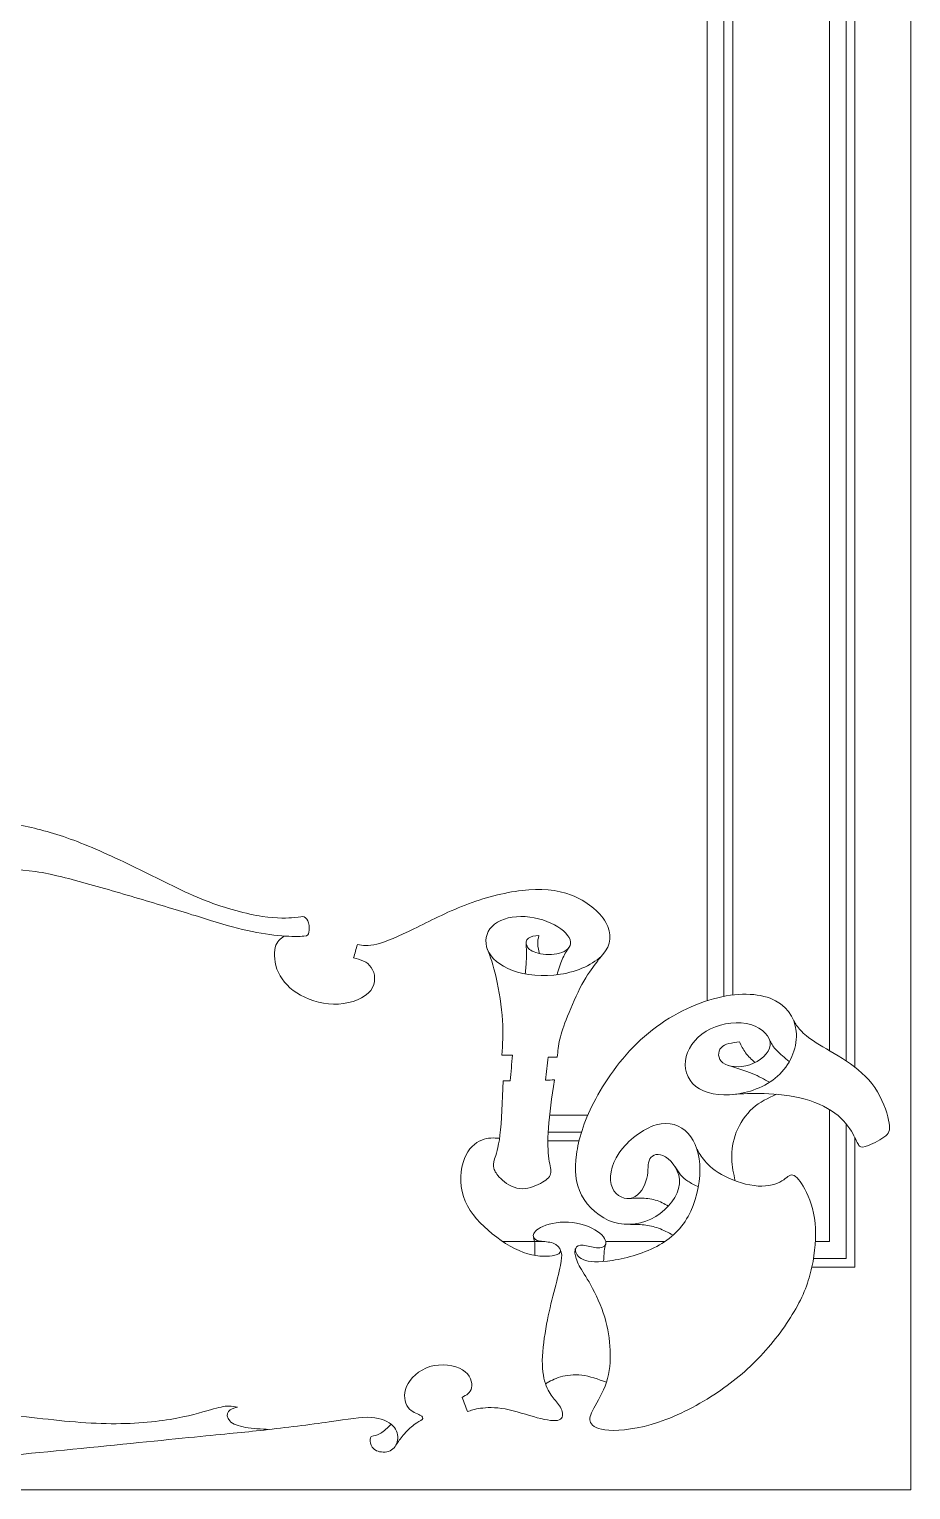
# Model space of a CAD drawing. Header units: millimetres. Extents: x 117 to 292, y -139 to 140.
# Drawn here: x 216.5 to 292.4, y -125.8 to 0 of the extents above; entities that cross this region are included whole.
import ezdxf

# ---------------------------------------------------------------- set-up
doc = ezdxf.new("R2010")
doc.units = ezdxf.units.MM
doc.header["$MEASUREMENT"] = 0
doc.layers.add('Layer 1', color=7, linetype='Continuous')

msp = doc.modelspace()

# ---------------------------------------------------------------- linework, layer by layer
at = {"layer": 'Layer 1', "lineweight": 20}
msp.add_lwpolyline([(117.2805, -125.8159), (292.3821, -125.8159), (292.3821, 139.5085), (117.2805, 139.5085), (117.2805, -125.8159)], close=True, dxfattribs=at)
for points in [[(287.5773, 97.4679), (287.5773, 97.4679), (287.5773, -89.4046), (287.5773, -89.4046)], [(286.8299, -88.8719), (286.8299, -88.8719), (286.8299, 96.7432), (286.8299, 96.7432)], [(285.3708, -87.9749), (285.3708, -87.9749), (285.3708, 95.4429), (285.3708, 95.4429)], [(276.2952, -83.3026), (276.2952, -83.3026), (276.2952, 89.608), (276.2952, 89.608)], [(277.0426, 90.0402), (277.0426, 90.0402), (277.0426, -83.1861), (277.0426, -83.1861)], [(274.8359, -83.6787), (274.8359, -83.6787), (274.8361, 88.7949), (274.8361, 88.7949)], [(277.0426, -89.3386), (277.0426, -89.3386), (277.0426, -89.3732), (277.0426, -89.3732)], [(285.3708, -104.4299), (285.3708, -104.4299), (285.3708, -93.0438), (285.3708, -93.0438)], [(262.8391, -93.5435), (262.8391, -93.5435), (261.2724, -93.5435), (261.2724, -93.5435)], [(264.5581, -93.5435), (264.5581, -93.5435), (262.8391, -93.5435), (262.8391, -93.5435)], [(286.8299, -105.889), (286.8299, -105.889), (286.8299, -94.3059), (286.8299, -94.3059)], [(264.017, -95.0027), (264.017, -95.0027), (261.1442, -95.0027), (261.1442, -95.0027)], [(262.8391, -95.0027), (262.8391, -95.0027), (264.017, -95.0027), (264.017, -95.0027)], [(263.812, -95.7501), (263.812, -95.7501), (261.1211, -95.7501), (261.1211, -95.7501)], [(260.8065, -104.4299), (260.8065, -104.4299), (257.2409, -104.4299), (257.2409, -104.4299)], [(271.1988, -104.4299), (271.1988, -104.4299), (266.1114, -104.4299), (266.1114, -104.4299)], [(285.3708, -104.4299), (285.3708, -104.4299), (284.1653, -104.4299), (284.1653, -104.4299)], [(286.8299, -105.889), (286.8299, -105.889), (283.998, -105.889), (283.998, -105.889)]]:
    msp.add_open_spline(points, degree=3, dxfattribs=at)
for points, knots in [([(211.0365, -72.6761), (211.5781, -72.5333), (212.1197, -72.3902), (213.1069, -72.3385), (213.1069, -72.3385), (214.0942, -72.2868), (215.5273, -72.3262), (217.007, -72.5503), (217.007, -72.5503), (218.4867, -72.7744), (220.0133, -73.1831), (221.6776, -73.6508), (221.6776, -73.6508), (223.342, -74.1186), (225.1445, -74.6456), (226.8482, -75.1577), (226.8482, -75.1577), (228.5519, -75.6698), (230.1573, -76.1672), (231.5557, -76.5955), (231.5557, -76.5955), (232.9542, -77.024), (234.146, -77.3834), (235.244, -77.632), (235.244, -77.632), (236.3421, -77.8807), (237.3467, -78.0187), (238.1986, -78.0876), (238.1986, -78.0876), (239.0505, -78.1565), (239.7498, -78.1565), (240.1166, -78.1148), (240.1166, -78.1148), (240.4834, -78.0729), (240.5181, -77.989), (240.5451, -77.7799), (240.5451, -77.7799), (240.5721, -77.5706), (240.5919, -77.2357), (240.5205, -76.9747), (240.5205, -76.9747), (240.4491, -76.7138), (240.2865, -76.5266), (240.124, -76.4602), (240.124, -76.4602), (239.9615, -76.3936), (239.799, -76.4479), (239.2722, -76.5021), (239.2722, -76.5021), (238.7453, -76.5562), (237.8539, -76.6104), (236.5244, -76.4085), (236.5244, -76.4085), (235.1949, -76.2066), (233.427, -75.7486), (231.5976, -75.0273), (231.5976, -75.0273), (229.7683, -74.3059), (227.8773, -73.3209), (225.9963, -72.3951), (225.9963, -72.3951), (224.1152, -71.4694), (222.2439, -70.6027), (220.5993, -69.97), (220.5993, -69.97), (218.9545, -69.3372), (217.5363, -68.9383), (216.1034, -68.6355), (216.1034, -68.6355), (214.6705, -68.3327), (213.2226, -68.1258), (212.1614, -68.0235), (212.1614, -68.0235), (211.1001, -67.9212), (210.4252, -67.9235), (209.7504, -67.9258)], [0, 0, 0, 0, 0.05, 0.05, 0.05, 0.05, 0.1, 0.1, 0.1, 0.1, 0.15, 0.15, 0.15, 0.15, 0.2, 0.2, 0.2, 0.2, 0.25, 0.25, 0.25, 0.25, 0.3, 0.3, 0.3, 0.3, 0.35, 0.35, 0.35, 0.35, 0.4, 0.4, 0.4, 0.4, 0.45, 0.45, 0.45, 0.45, 0.5, 0.5, 0.5, 0.5, 0.55, 0.55, 0.55, 0.55, 0.6, 0.6, 0.6, 0.6, 0.65, 0.65, 0.65, 0.65, 0.7, 0.7, 0.7, 0.7, 0.75, 0.75, 0.75, 0.75, 0.8, 0.8, 0.8, 0.8, 0.85, 0.85, 0.85, 0.85, 0.9, 0.9, 0.9, 0.9, 1, 1, 1, 1]), ([(238.4112, -78.1036), (238.0955, -78.328), (237.7798, -78.5525), (237.6465, -79.0882), (237.6465, -79.0882), (237.5133, -79.6238), (237.5626, -80.4709), (237.9122, -81.239), (237.9122, -81.239), (238.2618, -82.0072), (238.9118, -82.6967), (239.8326, -83.2013), (239.8326, -83.2013), (240.7535, -83.7061), (241.9453, -84.0262), (243.0975, -83.9598), (243.0975, -83.9598), (244.2498, -83.8932), (245.3626, -83.4402), (245.8649, -82.7927), (245.8649, -82.7927), (246.3672, -82.1452), (246.2588, -81.303), (245.9117, -80.8008), (245.9117, -80.8008), (245.5645, -80.2985), (244.9784, -80.1361), (244.3925, -79.9736), (244.3925, -79.9736), (244.5008, -79.5895), (244.6092, -79.2053), (244.7175, -78.8213), (244.7175, -78.8213), (245.1706, -78.9098), (245.6236, -78.9986), (246.4041, -78.7992), (246.4041, -78.7992), (247.1846, -78.5997), (248.2926, -78.1121), (249.5925, -77.4769), (249.5925, -77.4769), (250.8925, -76.8417), (252.3847, -76.0586), (253.9949, -75.4382), (253.9949, -75.4382), (255.6051, -74.8178), (257.3336, -74.3598), (258.9019, -74.1777), (258.9019, -74.1777), (260.4703, -73.9955), (261.8787, -74.089), (263.154, -74.5838), (263.154, -74.5838), (264.4293, -75.0787), (265.5719, -75.9751), (266.1135, -76.9254), (266.1135, -76.9254), (266.6552, -77.8758), (266.5961, -78.8803), (265.8526, -79.7027), (265.8526, -79.7027), (265.109, -80.525), (263.6809, -81.1653), (262.2012, -81.4016), (262.2012, -81.4016), (260.7215, -81.638), (259.19, -81.4705), (258.0673, -81.0618), (258.0673, -81.0618), (256.9446, -80.6531), (256.2305, -80.0031), (255.9399, -79.2915), (255.9399, -79.2915), (255.6493, -78.58), (255.7825, -77.8068), (256.3167, -77.2676), (256.3167, -77.2676), (256.8509, -76.7284), (257.7867, -76.4231), (258.796, -76.4182), (258.796, -76.4182), (259.8055, -76.4133), (260.8889, -76.7088), (261.6939, -77.1396), (261.6939, -77.1396), (262.499, -77.5705), (263.0261, -78.1368), (263.0778, -78.5996), (263.0778, -78.5996), (263.1295, -79.0625), (262.706, -79.422), (262.1249, -79.5845), (262.1249, -79.5845), (261.5439, -79.7471), (260.8051, -79.7125), (260.2832, -79.5845), (260.2832, -79.5845), (259.7613, -79.4566), (259.4559, -79.2349), (259.3279, -78.9814), (259.3279, -78.9814), (259.1998, -78.7278), (259.2491, -78.4421), (259.4485, -78.2846), (259.4485, -78.2846), (259.6479, -78.127), (259.9976, -78.0973), (260.3472, -78.0679), (260.3472, -78.0679), (260.293, -78.3041), (260.2389, -78.5407), (260.2489, -78.798), (260.2489, -78.798), (260.259, -79.0554), (260.3334, -79.3339), (260.4076, -79.6124)], [0, 0, 0, 0, 0.03333333, 0.03333333, 0.03333333, 0.03333333, 0.06666667, 0.06666667, 0.06666667, 0.06666667, 0.1, 0.1, 0.1, 0.1, 0.13333333, 0.13333333, 0.13333333, 0.13333333, 0.16666667, 0.16666667, 0.16666667, 0.16666667, 0.2, 0.2, 0.2, 0.2, 0.23333333, 0.23333333, 0.23333333, 0.23333333, 0.26666667, 0.26666667, 0.26666667, 0.26666667, 0.3, 0.3, 0.3, 0.3, 0.33333333, 0.33333333, 0.33333333, 0.33333333, 0.36666667, 0.36666667, 0.36666667, 0.36666667, 0.4, 0.4, 0.4, 0.4, 0.43333333, 0.43333333, 0.43333333, 0.43333333, 0.46666667, 0.46666667, 0.46666667, 0.46666667, 0.5, 0.5, 0.5, 0.5, 0.53333333, 0.53333333, 0.53333333, 0.53333333, 0.56666667, 0.56666667, 0.56666667, 0.56666667, 0.6, 0.6, 0.6, 0.6, 0.63333333, 0.63333333, 0.63333333, 0.63333333, 0.66666667, 0.66666667, 0.66666667, 0.66666667, 0.7, 0.7, 0.7, 0.7, 0.73333333, 0.73333333, 0.73333333, 0.73333333, 0.76666667, 0.76666667, 0.76666667, 0.76666667, 0.8, 0.8, 0.8, 0.8, 0.83333333, 0.83333333, 0.83333333, 0.83333333, 0.86666667, 0.86666667, 0.86666667, 0.86666667, 0.9, 0.9, 0.9, 0.9, 0.93333333, 0.93333333, 0.93333333, 0.93333333, 1, 1, 1, 1]), ([(265.7961, -79.7635), (265.6574, -79.935), (265.5187, -80.1067), (265.2303, -80.4878), (265.2303, -80.4878), (264.9418, -80.869), (264.5035, -81.4601), (264.0578, -82.2873), (264.0578, -82.2873), (263.6121, -83.1146), (263.1591, -84.1783), (262.8268, -85.0104), (262.8268, -85.0104), (262.4943, -85.8427), (262.2826, -86.4435), (262.1546, -86.9924), (262.1546, -86.9924), (262.0266, -87.5415), (261.9822, -88.039), (261.9379, -88.5362), (261.9379, -88.5362), (261.672, -88.5362), (261.406, -88.5362), (261.1401, -88.5362), (261.1401, -88.5362), (261.0712, -89.1961), (261.0022, -89.856), (260.9333, -90.5159), (260.9333, -90.5159), (261.1845, -90.511), (261.4356, -90.5059), (261.6868, -90.501), (261.6868, -90.501), (261.4701, -91.9832), (261.2534, -93.4655), (261.1673, -94.6399), (261.1673, -94.6399), (261.0811, -95.8143), (261.1254, -96.681), (261.214, -97.299), (261.214, -97.299), (261.3026, -97.917), (261.4357, -98.2864), (261.3544, -98.5966), (261.3544, -98.5966), (261.2731, -98.9068), (260.9777, -99.1579), (260.4902, -99.4165), (260.4902, -99.4165), (260.0027, -99.675), (259.3231, -99.941), (258.683, -99.8622), (258.683, -99.8622), (258.0428, -99.7834), (257.4421, -99.3598), (257.0679, -99.0028), (257.0679, -99.0028), (256.6935, -98.6458), (256.5458, -98.3553), (256.4769, -98.1141), (256.4769, -98.1141), (256.4079, -97.8728), (256.4178, -97.6806), (256.5311, -97.3139), (256.5311, -97.3139), (256.6443, -96.947), (256.861, -96.4052), (257.0013, -95.253), (257.0013, -95.253), (257.1417, -94.1007), (257.2058, -92.3378), (257.2698, -90.575), (257.2698, -90.575), (257.4766, -90.575), (257.6834, -90.575), (257.8902, -90.575), (257.8902, -90.575), (257.9492, -89.8364), (258.0083, -89.0976), (258.0674, -88.359), (258.0674, -88.359), (257.7621, -88.359), (257.4568, -88.359), (257.1515, -88.359), (257.1515, -88.359), (257.2253, -87.448), (257.2993, -86.5369), (257.2231, -85.3674), (257.2231, -85.3674), (257.1467, -84.198), (256.92, -82.7698), (256.6715, -81.6874), (256.6715, -81.6874), (256.423, -80.6049), (256.1524, -79.868), (255.8818, -79.1312)], [0, 0, 0, 0, 0.04, 0.04, 0.04, 0.04, 0.08, 0.08, 0.08, 0.08, 0.12, 0.12, 0.12, 0.12, 0.16, 0.16, 0.16, 0.16, 0.2, 0.2, 0.2, 0.2, 0.24, 0.24, 0.24, 0.24, 0.28, 0.28, 0.28, 0.28, 0.32, 0.32, 0.32, 0.32, 0.36, 0.36, 0.36, 0.36, 0.4, 0.4, 0.4, 0.4, 0.44, 0.44, 0.44, 0.44, 0.48, 0.48, 0.48, 0.48, 0.52, 0.52, 0.52, 0.52, 0.56, 0.56, 0.56, 0.56, 0.6, 0.6, 0.6, 0.6, 0.64, 0.64, 0.64, 0.64, 0.68, 0.68, 0.68, 0.68, 0.72, 0.72, 0.72, 0.72, 0.76, 0.76, 0.76, 0.76, 0.8, 0.8, 0.8, 0.8, 0.84, 0.84, 0.84, 0.84, 0.88, 0.88, 0.88, 0.88, 0.92, 0.92, 0.92, 0.92, 1, 1, 1, 1]), ([(259.1678, -81.3586), (259.2149, -80.945), (259.2622, -80.5312), (259.2772, -80.0905), (259.2772, -80.0905), (259.2922, -79.6496), (259.2747, -79.1814), (259.2575, -78.7134)], [0, 0, 0, 0, 0.33333333, 0.33333333, 0.33333333, 0.33333333, 1, 1, 1, 1]), ([(261.918, -81.4419), (262.053, -80.9734), (262.188, -80.5048), (262.3554, -80.1164), (262.3554, -80.1164), (262.5229, -79.728), (262.7229, -79.4197), (262.9228, -79.1114)], [0, 0, 0, 0, 0.33333333, 0.33333333, 0.33333333, 0.33333333, 1, 1, 1, 1]), ([(278.9722, -88.9998), (278.6783, -88.737), (278.3843, -88.474), (278.16, -88.1777), (278.16, -88.1777), (277.9355, -87.8813), (277.7806, -87.5513), (277.6257, -87.2214), (277.6257, -87.2214), (276.9955, -87.3001), (276.3651, -87.379), (276.05, -87.7236), (276.05, -87.7236), (275.7349, -88.0684), (275.7349, -88.6789), (276.2076, -89.0335), (276.2076, -89.0335), (276.6802, -89.388), (277.6258, -89.4865), (278.5122, -89.1912), (278.5122, -89.1912), (279.3985, -88.8957), (280.2258, -88.2061), (280.2849, -87.4923), (280.2849, -87.4923), (280.3439, -86.7783), (279.6349, -86.0395), (278.6008, -85.7391), (278.6008, -85.7391), (277.5667, -85.4387), (276.2076, -85.5767), (275.139, -86.0986), (275.139, -86.0986), (274.0705, -86.6206), (273.2924, -87.5267), (273.0461, -88.482), (273.0461, -88.482), (272.7999, -89.4373), (273.0857, -90.4418), (273.8637, -91.0574), (273.8637, -91.0574), (274.6416, -91.6729), (275.9122, -91.8994), (277.2761, -91.7321), (277.2761, -91.7321), (278.6401, -91.5646), (280.0978, -91.0032), (281.0974, -90.0037), (281.0974, -90.0037), (282.0969, -89.004), (282.6387, -87.566), (282.5157, -86.3104), (282.5157, -86.3104), (282.3925, -85.0547), (281.6046, -83.9812), (280.2603, -83.4691), (280.2603, -83.4691), (278.9161, -82.957), (277.0151, -83.0062), (275.0012, -83.6267), (275.0012, -83.6267), (272.9872, -84.2471), (270.8598, -85.4388), (269.1068, -87.0539), (269.1068, -87.0539), (267.3538, -88.669), (265.9749, -90.7078), (265.0788, -92.4461), (265.0788, -92.4461), (264.1825, -94.1843), (263.7689, -95.6222), (263.5917, -96.9221), (263.5917, -96.9221), (263.4144, -98.2222), (263.4734, -99.3843), (264.0199, -100.4282), (264.0199, -100.4282), (264.5666, -101.4721), (265.6008, -102.398), (266.7875, -102.7623), (266.7875, -102.7623), (267.9742, -103.1267), (269.3137, -102.9297), (270.4117, -102.2699), (270.4117, -102.2699), (271.5098, -101.61), (272.3666, -100.4873), (272.4553, -99.4631), (272.4553, -99.4631), (272.544, -98.4389), (271.8644, -97.5131), (271.2588, -97.134), (271.2588, -97.134), (270.6531, -96.7547), (270.1211, -96.9222), (269.9094, -97.3063), (269.9094, -97.3063), (269.6977, -97.6903), (269.8061, -98.2912), (269.6436, -98.9756), (269.6436, -98.9756), (269.4812, -99.66), (269.0477, -100.4283), (268.4272, -100.6498), (268.4272, -100.6498), (267.8068, -100.8715), (266.9992, -100.5464), (266.6792, -99.798), (266.6792, -99.798), (266.359, -99.0495), (266.5265, -97.8774), (267.27, -96.7892), (267.27, -96.7892), (268.0136, -95.7009), (269.3333, -94.6964), (270.4658, -94.3714), (270.4658, -94.3714), (271.5985, -94.0464), (272.544, -94.4009), (273.1989, -95.1198), (273.1989, -95.1198), (273.8538, -95.8387), (274.2182, -96.9222), (274.2231, -98.2271), (274.2231, -98.2271), (274.228, -99.532), (273.8735, -101.0585), (273.2038, -102.26), (273.2038, -102.26), (272.5341, -103.4615), (271.5492, -104.3382), (270.2641, -104.9684), (270.2641, -104.9684), (268.9789, -105.5987), (267.3931, -105.9828), (266.2495, -106.1169), (266.2495, -106.1169), (265.1059, -106.2512), (264.4041, -106.1355), (263.9918, -105.8881), (263.9918, -105.8881), (263.5794, -105.6407), (263.4561, -105.2614), (263.5201, -105.03), (263.5201, -105.03), (263.5842, -104.7986), (263.8354, -104.7147), (264.175, -104.7468), (264.175, -104.7468), (264.5149, -104.7788), (264.9434, -104.9266), (265.3225, -104.9586), (265.3225, -104.9586), (265.7017, -104.9907), (266.0316, -104.9068), (266.1054, -104.6484), (266.1054, -104.6484), (266.1794, -104.3899), (265.9971, -103.9564), (265.4137, -103.5601), (265.4137, -103.5601), (264.8302, -103.1637), (263.8452, -102.8042), (262.89, -102.7501), (262.89, -102.7501), (261.9347, -102.6959), (261.0088, -102.947), (260.4844, -103.2203), (260.4844, -103.2203), (259.96, -103.4937), (259.8368, -103.7891), (259.8737, -103.9984), (259.8737, -103.9984), (259.9107, -104.2077), (260.1077, -104.3308), (260.4375, -104.3874), (260.4375, -104.3874), (260.7675, -104.4441), (261.2305, -104.4341), (261.5825, -104.5645), (261.5825, -104.5645), (261.9346, -104.6951), (262.176, -104.966), (262.203, -105.1875), (262.203, -105.1875), (262.2301, -105.4091), (262.0429, -105.5816), (261.4915, -105.6603), (261.4915, -105.6603), (260.9399, -105.7392), (260.0239, -105.7243), (259.0219, -105.3624), (259.0219, -105.3624), (258.0198, -105.0005), (256.9315, -104.2914), (255.9788, -103.4568), (255.9788, -103.4568), (255.0259, -102.6221), (254.2084, -101.6618), (253.8489, -100.5464), (253.8489, -100.5464), (253.4895, -99.4311), (253.588, -98.1606), (253.935, -97.2792), (253.935, -97.2792), (254.2822, -96.3977), (254.8782, -95.9053), (255.4243, -95.6791), (255.4243, -95.6791), (255.9706, -95.4528), (256.4674, -95.493), (256.9641, -95.533)], [0, 0, 0, 0, 0.01851852, 0.01851852, 0.01851852, 0.01851852, 0.03703704, 0.03703704, 0.03703704, 0.03703704, 0.05555556, 0.05555556, 0.05555556, 0.05555556, 0.07407407, 0.07407407, 0.07407407, 0.07407407, 0.09259259, 0.09259259, 0.09259259, 0.09259259, 0.11111111, 0.11111111, 0.11111111, 0.11111111, 0.12962963, 0.12962963, 0.12962963, 0.12962963, 0.14814815, 0.14814815, 0.14814815, 0.14814815, 0.16666667, 0.16666667, 0.16666667, 0.16666667, 0.18518519, 0.18518519, 0.18518519, 0.18518519, 0.2037037, 0.2037037, 0.2037037, 0.2037037, 0.22222222, 0.22222222, 0.22222222, 0.22222222, 0.24074074, 0.24074074, 0.24074074, 0.24074074, 0.25925926, 0.25925926, 0.25925926, 0.25925926, 0.27777778, 0.27777778, 0.27777778, 0.27777778, 0.2962963, 0.2962963, 0.2962963, 0.2962963, 0.31481481, 0.31481481, 0.31481481, 0.31481481, 0.33333333, 0.33333333, 0.33333333, 0.33333333, 0.35185185, 0.35185185, 0.35185185, 0.35185185, 0.37037037, 0.37037037, 0.37037037, 0.37037037, 0.38888889, 0.38888889, 0.38888889, 0.38888889, 0.40740741, 0.40740741, 0.40740741, 0.40740741, 0.42592593, 0.42592593, 0.42592593, 0.42592593, 0.44444444, 0.44444444, 0.44444444, 0.44444444, 0.46296296, 0.46296296, 0.46296296, 0.46296296, 0.48148148, 0.48148148, 0.48148148, 0.48148148, 0.5, 0.5, 0.5, 0.5, 0.51851852, 0.51851852, 0.51851852, 0.51851852, 0.53703704, 0.53703704, 0.53703704, 0.53703704, 0.55555556, 0.55555556, 0.55555556, 0.55555556, 0.57407407, 0.57407407, 0.57407407, 0.57407407, 0.59259259, 0.59259259, 0.59259259, 0.59259259, 0.61111111, 0.61111111, 0.61111111, 0.61111111, 0.62962963, 0.62962963, 0.62962963, 0.62962963, 0.64814815, 0.64814815, 0.64814815, 0.64814815, 0.66666667, 0.66666667, 0.66666667, 0.66666667, 0.68518519, 0.68518519, 0.68518519, 0.68518519, 0.7037037, 0.7037037, 0.7037037, 0.7037037, 0.72222222, 0.72222222, 0.72222222, 0.72222222, 0.74074074, 0.74074074, 0.74074074, 0.74074074, 0.75925926, 0.75925926, 0.75925926, 0.75925926, 0.77777778, 0.77777778, 0.77777778, 0.77777778, 0.7962963, 0.7962963, 0.7962963, 0.7962963, 0.81481481, 0.81481481, 0.81481481, 0.81481481, 0.83333333, 0.83333333, 0.83333333, 0.83333333, 0.85185185, 0.85185185, 0.85185185, 0.85185185, 0.87037037, 0.87037037, 0.87037037, 0.87037037, 0.88888889, 0.88888889, 0.88888889, 0.88888889, 0.90740741, 0.90740741, 0.90740741, 0.90740741, 0.92592593, 0.92592593, 0.92592593, 0.92592593, 0.94444444, 0.94444444, 0.94444444, 0.94444444, 0.96296296, 0.96296296, 0.96296296, 0.96296296, 1, 1, 1, 1]), ([(277.1124, -91.7503), (277.9012, -91.691), (278.6901, -91.6314), (279.7444, -91.6682), (279.7444, -91.6682), (280.7987, -91.705), (282.1185, -91.8381), (283.2731, -92.1582), (283.2731, -92.1582), (284.4279, -92.4782), (285.4177, -92.9854), (286.1193, -93.5762), (286.1193, -93.5762), (286.821, -94.1672), (287.2347, -94.842), (287.4858, -95.3171), (287.4858, -95.3171), (287.7369, -95.7923), (287.8257, -96.0681), (287.9708, -96.1985), (287.9708, -96.1985), (288.1161, -96.3291), (288.318, -96.3142), (288.7537, -96.1419), (288.7537, -96.1419), (289.1896, -95.9696), (289.8594, -95.6396), (290.2213, -95.3196), (290.2213, -95.3196), (290.5832, -94.9996), (290.6373, -94.6892), (290.4724, -93.9629), (290.4724, -93.9629), (290.3075, -93.2367), (289.9233, -92.0941), (289.2906, -91.161), (289.2906, -91.161), (288.6579, -90.2279), (287.7763, -89.5039), (286.8427, -88.8805), (286.8427, -88.8805), (285.9089, -88.257), (284.9228, -87.7338), (284.2353, -87.3011), (284.2353, -87.3011), (283.5478, -86.8684), (283.1586, -86.5261), (282.8862, -86.2263), (282.8862, -86.2263), (282.6137, -85.9265), (282.4575, -85.669), (282.3015, -85.4116)], [0, 0, 0, 0, 0.07142857, 0.07142857, 0.07142857, 0.07142857, 0.14285714, 0.14285714, 0.14285714, 0.14285714, 0.21428571, 0.21428571, 0.21428571, 0.21428571, 0.28571429, 0.28571429, 0.28571429, 0.28571429, 0.35714286, 0.35714286, 0.35714286, 0.35714286, 0.42857143, 0.42857143, 0.42857143, 0.42857143, 0.5, 0.5, 0.5, 0.5, 0.57142857, 0.57142857, 0.57142857, 0.57142857, 0.64285714, 0.64285714, 0.64285714, 0.64285714, 0.71428571, 0.71428571, 0.71428571, 0.71428571, 0.78571429, 0.78571429, 0.78571429, 0.78571429, 0.85714286, 0.85714286, 0.85714286, 0.85714286, 1, 1, 1, 1]), ([(281.9156, -88.9189), (281.5147, -88.592), (281.1136, -88.2649), (280.8374, -87.9714), (280.8374, -87.9714), (280.5611, -87.6779), (280.4096, -87.4178), (280.2581, -87.1577)], [0, 0, 0, 0, 0.33333333, 0.33333333, 0.33333333, 0.33333333, 1, 1, 1, 1]), ([(280.2274, -90.6998), (279.7687, -90.444), (279.3099, -90.1881), (278.7202, -89.9488), (278.7202, -89.9488), (278.1304, -89.7094), (277.4092, -89.4863), (276.6883, -89.2634)], [0, 0, 0, 0, 0.33333333, 0.33333333, 0.33333333, 0.33333333, 1, 1, 1, 1]), ([(280.8077, -91.7346), (280.0929, -92.0633), (279.3781, -92.3921), (278.7697, -92.9356), (278.7697, -92.9356), (278.1611, -93.4791), (277.6588, -94.2374), (277.3535, -95.0105), (277.3535, -95.0105), (277.0482, -95.7836), (276.9399, -96.5716), (276.958, -97.2708), (276.958, -97.2708), (276.9762, -97.9699), (277.1208, -98.5806), (277.2654, -99.1911)], [0, 0, 0, 0, 0.2, 0.2, 0.2, 0.2, 0.4, 0.4, 0.4, 0.4, 0.6, 0.6, 0.6, 0.6, 1, 1, 1, 1]), ([(287.5773, -95.4951), (287.5773, -95.4951), (287.5773, -106.6364), (287.5773, -106.6364), (287.5773, -106.6364), (287.5773, -106.6364), (283.8553, -106.6364), (283.8553, -106.6364)], [0, 0, 0, 0, 0.33333333, 0.33333333, 0.33333333, 0.33333333, 1, 1, 1, 1]), ([(263.5201, -105.03), (263.4761, -105.1125), (263.432, -105.195), (263.4591, -105.4357), (263.4591, -105.4357), (263.4864, -105.6764), (263.585, -106.0753), (263.8151, -106.511), (263.8151, -106.511), (264.0453, -106.9469), (264.4073, -107.4197), (264.8246, -108.1742), (264.8246, -108.1742), (265.2419, -108.9288), (265.7147, -109.9656), (266.0187, -110.9455), (266.0187, -110.9455), (266.3227, -111.9253), (266.4583, -112.8487), (266.4927, -113.7867), (266.4927, -113.7867), (266.5272, -114.7248), (266.4608, -115.6777), (266.1765, -116.5529), (266.1765, -116.5529), (265.892, -117.4282), (265.3898, -118.2261), (265.0796, -118.7972), (265.0796, -118.7972), (264.7693, -119.3684), (264.6511, -119.7131), (264.8037, -120.0283), (264.8037, -120.0283), (264.9564, -120.3434), (265.3801, -120.6291), (266.3796, -120.6858), (266.3796, -120.6858), (267.3792, -120.7424), (268.955, -120.57), (270.6562, -119.9988), (270.6562, -119.9988), (272.3576, -119.4276), (274.1846, -118.4574), (275.7258, -117.4283), (275.7258, -117.4283), (277.2672, -116.3992), (278.5229, -115.3108), (279.6801, -114.0354), (279.6801, -114.0354), (280.8373, -112.76), (281.896, -111.2975), (282.6198, -109.9607), (282.6198, -109.9607), (283.3437, -108.6237), (283.7328, -107.4123), (283.9617, -106.1419), (283.9617, -106.1419), (284.1907, -104.8714), (284.2597, -103.5418), (284.0874, -102.4019), (284.0874, -102.4019), (283.915, -101.2619), (283.5013, -100.3115), (283.1222, -99.6665), (283.1222, -99.6665), (282.743, -99.0214), (282.3983, -98.6815), (282.1152, -98.6888), (282.1152, -98.6888), (281.832, -98.6963), (281.6104, -99.0509), (281.1082, -99.3094), (281.1082, -99.3094), (280.6059, -99.5679), (279.8228, -99.7305), (278.8848, -99.6099), (278.8848, -99.6099), (277.9468, -99.4891), (276.8534, -99.0854), (276.073, -98.6423), (276.073, -98.6423), (275.2926, -98.1991), (274.8247, -97.7163), (274.5195, -97.3323), (274.5195, -97.3323), (274.2142, -96.9483), (274.0712, -96.6625), (273.9285, -96.377)], [0, 0, 0, 0, 0.04347826, 0.04347826, 0.04347826, 0.04347826, 0.08695652, 0.08695652, 0.08695652, 0.08695652, 0.13043478, 0.13043478, 0.13043478, 0.13043478, 0.17391304, 0.17391304, 0.17391304, 0.17391304, 0.2173913, 0.2173913, 0.2173913, 0.2173913, 0.26086957, 0.26086957, 0.26086957, 0.26086957, 0.30434783, 0.30434783, 0.30434783, 0.30434783, 0.34782609, 0.34782609, 0.34782609, 0.34782609, 0.39130435, 0.39130435, 0.39130435, 0.39130435, 0.43478261, 0.43478261, 0.43478261, 0.43478261, 0.47826087, 0.47826087, 0.47826087, 0.47826087, 0.52173913, 0.52173913, 0.52173913, 0.52173913, 0.56521739, 0.56521739, 0.56521739, 0.56521739, 0.60869565, 0.60869565, 0.60869565, 0.60869565, 0.65217391, 0.65217391, 0.65217391, 0.65217391, 0.69565217, 0.69565217, 0.69565217, 0.69565217, 0.73913043, 0.73913043, 0.73913043, 0.73913043, 0.7826087, 0.7826087, 0.7826087, 0.7826087, 0.82608696, 0.82608696, 0.82608696, 0.82608696, 0.86956522, 0.86956522, 0.86956522, 0.86956522, 0.91304348, 0.91304348, 0.91304348, 0.91304348, 1, 1, 1, 1]), ([(274.0898, -99.7021), (273.7702, -99.5491), (273.4504, -99.396), (273.1896, -99.2297), (273.1896, -99.2297), (272.9289, -99.0634), (272.727, -98.8835), (272.5522, -98.6758), (272.5522, -98.6758), (272.3774, -98.4681), (272.2294, -98.2321), (272.0817, -97.9964)], [0, 0, 0, 0, 0.25, 0.25, 0.25, 0.25, 0.5, 0.5, 0.5, 0.5, 1, 1, 1, 1]), ([(271.511, -101.369), (271.1498, -101.17), (270.7886, -100.971), (270.3802, -100.8531), (270.3802, -100.8531), (269.9718, -100.7351), (269.5163, -100.6981), (269.1258, -100.6889), (269.1258, -100.6889), (268.7353, -100.6797), (268.4097, -100.6983), (268.0842, -100.7168)], [0, 0, 0, 0, 0.25, 0.25, 0.25, 0.25, 0.5, 0.5, 0.5, 0.5, 1, 1, 1, 1]), ([(271.9132, -103.875), (271.4918, -103.6556), (271.0704, -103.436), (270.6567, -103.282), (270.6567, -103.282), (270.2428, -103.1281), (269.8366, -103.0393), (269.4082, -102.9937), (269.4082, -102.9937), (268.9798, -102.9482), (268.529, -102.9454), (268.0784, -102.9428)], [0, 0, 0, 0, 0.25, 0.25, 0.25, 0.25, 0.5, 0.5, 0.5, 0.5, 1, 1, 1, 1]), ([(259.9914, -105.6191), (260.0083, -105.3081), (260.0254, -104.9971), (260.0091, -104.7389), (260.0091, -104.7389), (259.9928, -104.4806), (259.9431, -104.2748), (259.8936, -104.0692)], [0, 0, 0, 0, 0.33333333, 0.33333333, 0.33333333, 0.33333333, 1, 1, 1, 1]), ([(285.3708, -105.889), (285.3708, -105.889), (286.8299, -105.889), (286.8299, -105.889), (286.8299, -105.889), (286.8299, -105.889), (286.8299, -104.4299), (286.8299, -104.4299)], [0, 0, 0, 0, 0.33333333, 0.33333333, 0.33333333, 0.33333333, 1, 1, 1, 1]), ([(262.1914, -105.1298), (262.2355, -105.2034), (262.2798, -105.2772), (262.3031, -105.4543), (262.3031, -105.4543), (262.3264, -105.6314), (262.3288, -105.9122), (262.2119, -106.4919), (262.2119, -106.4919), (262.095, -107.0717), (261.8585, -107.9509), (261.637, -108.82), (261.637, -108.82), (261.4154, -109.6891), (261.2085, -110.5484), (261.019, -111.5578), (261.019, -111.5578), (260.8294, -112.5673), (260.657, -113.727), (260.6459, -114.6711), (260.6459, -114.6711), (260.6349, -115.6154), (260.785, -116.3442), (260.9833, -116.8674), (260.9833, -116.8674), (261.1815, -117.3906), (261.4277, -117.7083), (261.6799, -118.016), (261.6799, -118.016), (261.9323, -118.3238), (262.1909, -118.6218), (262.3201, -118.9554), (262.3201, -118.9554), (262.4493, -119.289), (262.4493, -119.6584), (262.1047, -119.7938), (262.1047, -119.7938), (261.76, -119.9292), (261.0705, -119.8307), (260.2113, -119.6018), (260.2113, -119.6018), (259.352, -119.3728), (258.3228, -119.0132), (257.4438, -118.8507), (257.4438, -118.8507), (256.5649, -118.6881), (255.8361, -118.7228), (255.319, -118.7941), (255.319, -118.7941), (254.802, -118.8655), (254.4966, -118.9739), (254.1913, -119.0822), (254.1913, -119.0822), (254.0387, -118.6735), (253.886, -118.2647), (253.7334, -117.856), (253.7334, -117.856), (254.1026, -117.6591), (254.472, -117.462), (254.5607, -117.0214), (254.5607, -117.0214), (254.6494, -116.5808), (254.4572, -115.8961), (253.7777, -115.48), (253.7777, -115.48), (253.0982, -115.064), (251.931, -114.9162), (250.9709, -115.2042), (250.9709, -115.2042), (250.0107, -115.4923), (249.2572, -116.2163), (248.9519, -116.9203), (248.9519, -116.9203), (248.6466, -117.6245), (248.7895, -118.3091), (249.0922, -118.7153), (249.0922, -118.7153), (249.3951, -119.1215), (249.858, -119.2497), (250.1091, -119.3777), (250.1091, -119.3777), (250.3602, -119.5057), (250.3997, -119.6337), (250.289, -119.7494), (250.289, -119.7494), (250.1781, -119.8651), (249.917, -119.9685), (249.6068, -120.1999), (249.6068, -120.1999), (249.2966, -120.4314), (248.9371, -120.791), (248.6683, -121.1064), (248.6683, -121.1064), (248.3994, -121.422), (248.2211, -121.6938), (248.0429, -121.9654)], [0, 0, 0, 0, 0.04, 0.04, 0.04, 0.04, 0.08, 0.08, 0.08, 0.08, 0.12, 0.12, 0.12, 0.12, 0.16, 0.16, 0.16, 0.16, 0.2, 0.2, 0.2, 0.2, 0.24, 0.24, 0.24, 0.24, 0.28, 0.28, 0.28, 0.28, 0.32, 0.32, 0.32, 0.32, 0.36, 0.36, 0.36, 0.36, 0.4, 0.4, 0.4, 0.4, 0.44, 0.44, 0.44, 0.44, 0.48, 0.48, 0.48, 0.48, 0.52, 0.52, 0.52, 0.52, 0.56, 0.56, 0.56, 0.56, 0.6, 0.6, 0.6, 0.6, 0.64, 0.64, 0.64, 0.64, 0.68, 0.68, 0.68, 0.68, 0.72, 0.72, 0.72, 0.72, 0.76, 0.76, 0.76, 0.76, 0.8, 0.8, 0.8, 0.8, 0.84, 0.84, 0.84, 0.84, 0.88, 0.88, 0.88, 0.88, 0.92, 0.92, 0.92, 0.92, 1, 1, 1, 1]), ([(265.922, -106.1497), (265.9392, -105.8343), (265.9564, -105.5187), (265.9869, -105.2686), (265.9869, -105.2686), (266.0175, -105.0185), (266.0616, -104.8333), (266.1054, -104.6484)], [0, 0, 0, 0, 0.33333333, 0.33333333, 0.33333333, 0.33333333, 1, 1, 1, 1]), ([(286.8299, -106.6364), (286.8299, -106.6364), (287.5773, -106.6364), (287.5773, -106.6364), (287.5773, -106.6364), (287.5773, -106.6364), (287.5773, -105.889), (287.5773, -105.889)], [0, 0, 0, 0, 0.33333333, 0.33333333, 0.33333333, 0.33333333, 1, 1, 1, 1]), ([(266.1765, -116.5529), (265.4539, -116.2901), (264.7312, -116.027), (264.0499, -115.9399), (264.0499, -115.9399), (263.3685, -115.8528), (262.7282, -115.9415), (262.2129, -116.0937), (262.2129, -116.0937), (261.6976, -116.2459), (261.307, -116.4617), (260.9165, -116.6775)], [0, 0, 0, 0, 0.25, 0.25, 0.25, 0.25, 0.5, 0.5, 0.5, 0.5, 1, 1, 1, 1]), ([(204.9874, -118.5426), (205.956, -118.5426), (206.9246, -118.5426), (208.6252, -118.6854), (208.6252, -118.6854), (210.3257, -118.8282), (212.7583, -119.1139), (215.2647, -119.4142), (215.2647, -119.4142), (217.7712, -119.7146), (220.3516, -120.0298), (222.661, -120.1036), (222.661, -120.1036), (224.9705, -120.1776), (227.0092, -120.0101), (228.5862, -119.7503), (228.5862, -119.7503), (230.1631, -119.4906), (231.2786, -119.1384), (232.0553, -118.9193), (232.0553, -118.9193), (232.8321, -118.7002), (233.2705, -118.6139), (233.6041, -118.6004), (233.6041, -118.6004), (233.9376, -118.5869), (234.1665, -118.6462), (234.3954, -118.7052)], [0, 0, 0, 0, 0.125, 0.125, 0.125, 0.125, 0.25, 0.25, 0.25, 0.25, 0.375, 0.375, 0.375, 0.375, 0.5, 0.5, 0.5, 0.5, 0.625, 0.625, 0.625, 0.625, 0.75, 0.75, 0.75, 0.75, 1, 1, 1, 1]), ([(247.638, -120.168), (247.3258, -120.4683), (247.0133, -120.7687), (246.7243, -120.9435), (246.7243, -120.9435), (246.4352, -121.1184), (246.1692, -121.1676), (245.9033, -121.2169), (245.9033, -121.2169), (245.8443, -121.3892), (245.7851, -121.5617), (245.8343, -121.7881), (245.8343, -121.7881), (245.8836, -122.0146), (246.0412, -122.2953), (246.3662, -122.4454), (246.3662, -122.4454), (246.6912, -122.5956), (247.1837, -122.6154), (247.5402, -122.4521), (247.5402, -122.4521), (247.8967, -122.2887), (248.1175, -121.9424), (248.1816, -121.5399), (248.1816, -121.5399), (248.2457, -121.1373), (248.1531, -120.6784), (247.7844, -120.3014), (247.7844, -120.3014), (247.4155, -119.9243), (246.7704, -119.6287), (245.8989, -119.5795), (245.8989, -119.5795), (245.0273, -119.5302), (243.9291, -119.7273), (242.2967, -119.9612), (242.2967, -119.9612), (240.6643, -120.195), (238.4977, -120.466), (236.6806, -120.6678), (236.6806, -120.6678), (234.8636, -120.8697), (233.3961, -121.0028), (230.6977, -121.2711), (230.6977, -121.2711), (227.9991, -121.5395), (224.0695, -121.9433), (220.2114, -122.3248), (220.2114, -122.3248), (216.3532, -122.7065), (212.5663, -123.066), (210.041, -123.2407), (210.041, -123.2407), (207.5155, -123.4156), (206.2514, -123.4056), (204.9874, -123.3958)], [0, 0, 0, 0, 0.06666667, 0.06666667, 0.06666667, 0.06666667, 0.13333333, 0.13333333, 0.13333333, 0.13333333, 0.2, 0.2, 0.2, 0.2, 0.26666667, 0.26666667, 0.26666667, 0.26666667, 0.33333333, 0.33333333, 0.33333333, 0.33333333, 0.4, 0.4, 0.4, 0.4, 0.46666667, 0.46666667, 0.46666667, 0.46666667, 0.53333333, 0.53333333, 0.53333333, 0.53333333, 0.6, 0.6, 0.6, 0.6, 0.66666667, 0.66666667, 0.66666667, 0.66666667, 0.73333333, 0.73333333, 0.73333333, 0.73333333, 0.8, 0.8, 0.8, 0.8, 0.86666667, 0.86666667, 0.86666667, 0.86666667, 1, 1, 1, 1]), ([(234.3954, -118.7052), (234.0803, -118.779), (233.7651, -118.8531), (233.6124, -119.0622), (233.6124, -119.0622), (233.4598, -119.2715), (233.4697, -119.6163), (233.7258, -119.8821), (233.7258, -119.8821), (233.9818, -120.148), (234.4841, -120.3352), (235.0926, -120.4446), (235.0926, -120.4446), (235.7012, -120.5539), (236.416, -120.5856), (237.1307, -120.6172)], [0, 0, 0, 0, 0.2, 0.2, 0.2, 0.2, 0.4, 0.4, 0.4, 0.4, 0.6, 0.6, 0.6, 0.6, 1, 1, 1, 1])]:
    msp.add_open_spline(points, degree=3, knots=knots, dxfattribs=at)

doc.saveas('drawing.dxf')
